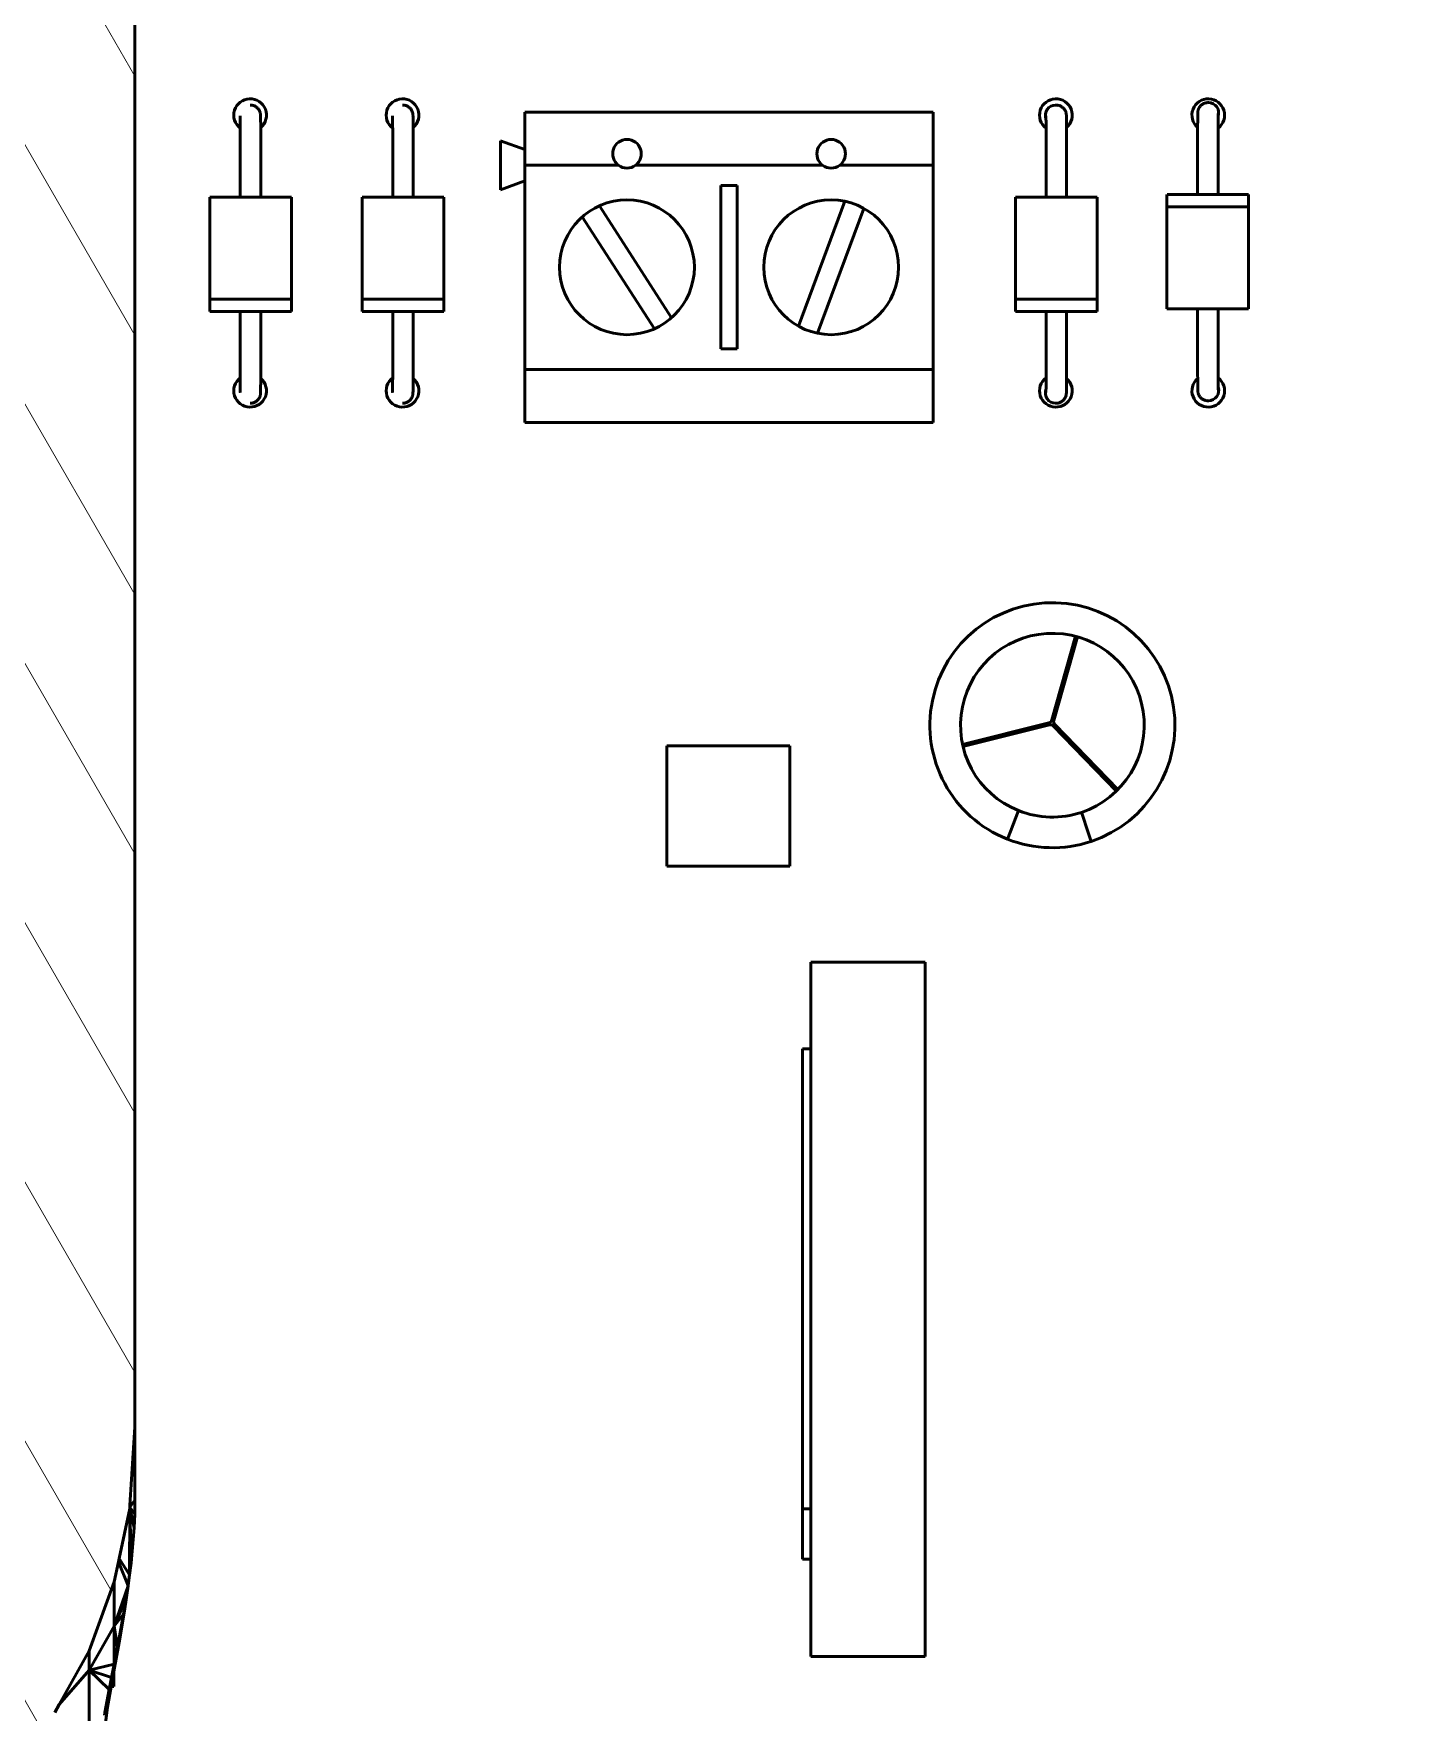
# Model space of a CAD drawing. Header units: millimetres. Extents: x -232 to 1390, y -69 to 653.
# Drawn here: x 499 to 532.84, y 367.69 to 408.81 of the extents above; entities that cross this region are included whole.
import ezdxf

# ---------------------------------------------------------------- set-up
doc = ezdxf.new("R2010")
doc.units = ezdxf.units.MM
doc.layers.add('Видимый контур (ГОСТ)', color=7, linetype='Continuous', lineweight=50)
doc.layers.add('Штриховка (ГОСТ)', color=7, linetype='Continuous', lineweight=18)

msp = doc.modelspace()

# ---------------------------------------------------------------- hatches: boundary and pattern name
at = {"layer": 'Штриховка (ГОСТ)'}
h = msp.add_hatch(dxfattribs=at)
h.set_pattern_fill('ANSI31', color=256, scale=25.4, angle=75.0002, style=0)
h.set_pattern_definition([(120.00018, (0, 0), (-2.749626, -1.587508), [])])
h.paths.add_polyline_path([(604.753, 437.621), (605.441, 436.429), (605.934, 435.581), (606.16, 435.047), (606.261, 434.807), (606.278, 434.701), (606.373, 434.126), (606.387, 434.033), (606.39, 434.016), (606.322, 433.365), (606.311, 433.252), (606.099, 432.752), (606.033, 432.591), (605.708, 432.231), (605.577, 432.081), (605.141, 431.852), (604.973, 431.76), (604.528, 431.691), (604.265, 431.652), (593.213, 431.636), (583.768, 431.621), (583.486, 431.591), (582.309, 431.468), (581.72, 431.28), (580.895, 431.016), (580.201, 430.629), (579.568, 430.277), (578.73, 429.576), (578.369, 429.273), (577.379, 428.091), (577.333, 428.037), (577.221, 427.845), (576.494, 426.525), (576.254, 425.873), (575.875, 424.839), (575.506, 423.091), (575.496, 423.041), (575.49, 422.965), (575.368, 421.051), (575.368, 416.368), (575.368, 415.719), (575.368, 409.22), (575.368, 404.959), (575.368, 401.908), (575.368, 400.39), (575.368, 398.178), (575.368, 396.445), (575.368, 395.023), (575.368, 393.61), (575.368, 392.544), (575.368, 391.612), (575.368, 390.771), (575.368, 389.559), (575.368, 388.953), (575.368, 388.307), (575.368, 387.162), (575.368, 386.632), (575.368, 386.069), (575.368, 385.013), (575.368, 384.489), (575.368, 383.442), (575.368, 382.881), (575.368, 382.123), (575.368, 380.918), (575.368, 378.378), (575.368, 374.678), (575.404, 374.118), (575.482, 372.889), (575.49, 372.778), (575.49, 372.762), (575.491, 372.745), (575.491, 372.737), (575.495, 372.697), (575.496, 372.692), (575.749, 371.49), (575.875, 370.892), (576.13, 370.196), (576.494, 369.203), (576.636, 368.943), (577.15, 368.009), (577.294, 367.763), (577.333, 367.696), (578.13, 366.744), (578.369, 366.458), (579.107, 365.84), (579.568, 365.454), (580.223, 365.089), (580.895, 364.714), (581.469, 364.53), (582.309, 364.261), (583.475, 364.139), (583.768, 364.108), (586.626, 364.114), (604.265, 364.073), (604.322, 364.065), (604.907, 363.968), (604.937, 363.964), (604.975, 363.958), (605.555, 363.65), (605.578, 363.637), (606.033, 363.128), (606.035, 363.126), (606.043, 363.105), (606.311, 362.474), (606.32, 362.392), (606.389, 361.724), (606.351, 361.489), (606.26, 360.929), (606.083, 360.503), (605.934, 360.148), (605.443, 359.291), (604.753, 358.108), (603.245, 355.727), (602.723, 354.902), (602.161, 354.103), (600.537, 351.799), (599.936, 351.029), (598.202, 348.806), (596.36, 346.672), (595.723, 345.932), (593.779, 343.89), (593.106, 343.183), (592.398, 342.51), (590.357, 340.566), (589.617, 339.928), (587.482, 338.087), (585.26, 336.352), (584.49, 335.752), (582.185, 334.128), (581.387, 333.566), (580.562, 333.044), (578.181, 331.536), (577.331, 331.054), (574.878, 329.665), (572.36, 328.397), (571.487, 327.958), (568.91, 326.816), (568.018, 326.42), (567.812, 326.336), (567.674, 326.28), (566.697, 325.909), (564.477, 325.052), (564.359, 325.008), (562.596, 324.416), (561.313, 323.992), (560.967, 323.891), (560.873, 323.863), (559.864, 323.568), (559.862, 322.99), (559.868, 322.305), (560.032, 322.111), (560.178, 321.93), (560.668, 321.825), (561.071, 321.741), (562.029, 321.749), (562.416, 321.75), (562.84, 321.805), (563.98, 321.952), (564.978, 322.169), (565.661, 322.333), (567.272, 322.862), (569.18, 323.614), (572.786, 325.213), (576.309, 326.987), (579.741, 328.931), (583.074, 331.041), (586.299, 333.313), (589.409, 335.74), (592.396, 338.316), (595.253, 341.036), (597.973, 343.893), (600.549, 346.88), (602.976, 349.99), (605.248, 353.215), (607.358, 356.547), (609.302, 359.98), (610.851, 363.051), (611.184, 363.984), (611.253, 364.573), (611.293, 364.931), (611.28, 365.033), (611.172, 365.831), (611.059, 366.091), (610.833, 366.603), (610.59, 366.878), (610.299, 367.198), (609.963, 367.383), (609.603, 367.573), (609.254, 367.633), (608.791, 367.701), (599.946, 367.704), (591.894, 367.748), (582.368, 367.733), (581.931, 367.804), (581.333, 367.9), (580.97, 368.084), (580.368, 368.389), (580.133, 368.61), (579.54, 369.166), (579.441, 369.323), (578.932, 370.135), (578.909, 370.174), (578.904, 370.182), (578.585, 371.193), (578.504, 371.449), (578.425, 372.245), (578.368, 372.808), (578.368, 373.22), (578.368, 376.898), (578.368, 380.249), (578.368, 381.68), (578.368, 382.531), (578.368, 383.139), (578.368, 384.196), (578.368, 384.746), (578.368, 385.79), (578.368, 386.369), (578.368, 386.908), (578.368, 388.036), (578.368, 388.688), (578.368, 389.3), (578.368, 390.505), (578.368, 391.353), (578.368, 392.292), (578.368, 393.371), (578.368, 394.808), (578.368, 396.267), (578.368, 398.066), (578.368, 400.399), (578.368, 402.007), (578.368, 405.322), (578.368, 410.106), (578.368, 417.787), (578.368, 418.437), (578.368, 422.922), (578.45, 423.734), (578.504, 424.279), (578.886, 425.487), (578.904, 425.543), (579.004, 425.714), (579.54, 426.567), (579.691, 426.708), (580.368, 427.343), (580.681, 427.501), (581.333, 427.831), (581.742, 427.897), (582.368, 427.997), (591.575, 427.981), (595.949, 428.013), (608.79, 428.028), (609.064, 428.067), (609.603, 428.159), (610.113, 428.438), (610.299, 428.534), (610.668, 428.948), (610.833, 429.127), (611.032, 429.586), (611.171, 429.895), (611.224, 430.302), (611.292, 430.788), (611.26, 431.064), (611.184, 431.746), (611.094, 432.006), (611.017, 432.23), (610.852, 432.687), (609.302, 435.75), (607.358, 439.182), (605.248, 442.515), (602.976, 445.74), (600.549, 448.849), (597.973, 451.836), (595.253, 454.693), (592.396, 457.413), (589.409, 459.99), (586.299, 462.417), (583.074, 464.688), (579.741, 466.798), (576.309, 468.743), (572.786, 470.516), (569.18, 472.115), (565.499, 473.535), (561.754, 474.772), (557.952, 475.824), (554.103, 476.688), (550.217, 477.363), (546.302, 477.845), (542.368, 478.136), (538.424, 478.233), (534.481, 478.136), (530.547, 477.845), (526.632, 477.363), (522.745, 476.688), (518.896, 475.824), (515.095, 474.772), (511.349, 473.535), (507.669, 472.115), (504.063, 470.516), (500.539, 468.743), (497.107, 466.798), (493.774, 464.688), (490.549, 462.417), (487.439, 459.99), (484.452, 457.413), (481.595, 454.693), (478.876, 451.836), (476.299, 448.849), (473.872, 445.74), (471.601, 442.515), (469.49, 439.182), (467.546, 435.75), (465.997, 432.678), (465.664, 431.746), (465.595, 431.156), (465.556, 430.799), (465.569, 430.696), (465.676, 429.899), (465.789, 429.638), (466.015, 429.126), (466.258, 428.852), (466.55, 428.531), (466.885, 428.346), (467.245, 428.156), (467.595, 428.097), (468.058, 428.029), (476.902, 428.025), (484.954, 427.981), (494.48, 427.996), (494.917, 427.926), (495.515, 427.83), (495.878, 427.646), (496.48, 427.341), (496.716, 427.12), (497.309, 426.564), (497.407, 426.407), (497.917, 425.595), (497.94, 425.555), (497.944, 425.548), (498.263, 424.536), (498.344, 424.281), (498.424, 423.484), (498.48, 422.921), (498.48, 418.182), (498.48, 417.504), (498.48, 409.907), (498.48, 405.168), (498.48, 401.88), (498.48, 400.277), (498.48, 397.963), (498.48, 396.177), (498.48, 394.725), (498.48, 393.298), (498.48, 392.224), (498.48, 391.287), (498.48, 390.505), (498.48, 389.3), (498.48, 388.64), (498.48, 387.992), (498.48, 386.872), (498.48, 386.335), (498.48, 385.756), (498.48, 384.717), (498.48, 384.166), (498.48, 383.112), (498.48, 382.499), (498.48, 381.638), (498.48, 380.181), (498.48, 376.732), (498.48, 373.2), (498.48, 372.807), (498.399, 371.995), (498.344, 371.45), (497.962, 370.243), (497.944, 370.186), (497.844, 370.016), (497.309, 369.163), (497.157, 369.021), (496.48, 368.387), (496.167, 368.228), (495.515, 367.899), (495.106, 367.833), (494.48, 367.732), (485.274, 367.748), (480.899, 367.716), (468.058, 367.702), (467.785, 367.662), (467.245, 367.571), (466.735, 367.292), (466.549, 367.195), (466.18, 366.781), (466.015, 366.603), (465.816, 366.144), (465.677, 365.835), (465.624, 365.427), (465.557, 364.942), (465.589, 364.666), (465.664, 363.984), (465.754, 363.724), (465.831, 363.5), (465.996, 363.043), (467.546, 359.98), (469.49, 356.547), (471.601, 353.215), (473.872, 349.99), (476.299, 346.88), (478.876, 343.893), (481.595, 341.036), (484.452, 338.316), (487.439, 335.74), (490.549, 333.313), (493.774, 331.041), (497.107, 328.931), (500.539, 326.987), (504.063, 325.213), (507.669, 323.614), (509.562, 322.863), (510.662, 322.494), (510.833, 322.441), (511.182, 322.333), (512.065, 322.134), (512.863, 321.952), (513.113, 321.919), (513.614, 321.852), (514.15, 321.787), (514.451, 321.749), (515.117, 321.747), (515.775, 321.741), (515.966, 321.786), (516.624, 321.933), (516.638, 321.951), (516.715, 322.047), (516.935, 322.307), (516.937, 322.461), (516.985, 323.568), (515.976, 323.863), (515.881, 323.891), (515.535, 323.992), (514.252, 324.416), (512.489, 325.008), (512.371, 325.052), (510.151, 325.909), (509.174, 326.28), (509.036, 326.336), (508.831, 326.42), (507.938, 326.816), (505.361, 327.958), (504.489, 328.397), (501.971, 329.665), (499.517, 331.054), (498.668, 331.536), (496.286, 333.044), (495.461, 333.566), (494.663, 334.128), (492.358, 335.752), (491.588, 336.352), (489.366, 338.087), (487.231, 339.928), (486.492, 340.566), (484.45, 342.51), (483.743, 343.183), (483.069, 343.89), (481.126, 345.932), (480.488, 346.672), (478.646, 348.806), (476.912, 351.029), (476.311, 351.799), (474.688, 354.103), (474.125, 354.902), (473.603, 355.727), (472.095, 358.108), (471.406, 359.291), (470.914, 360.148), (470.766, 360.503), (470.588, 360.929), (470.542, 361.219), (470.46, 361.724), (470.477, 361.884), (470.537, 362.474), (470.562, 362.53), (470.805, 363.105), (470.813, 363.124), (470.814, 363.126), (471.253, 363.617), (471.27, 363.637), (471.868, 363.955), (471.873, 363.958), (471.911, 363.964), (471.942, 363.968), (472.526, 364.065), (472.583, 364.073), (490.221, 364.114), (493.08, 364.109), (493.362, 364.138), (494.539, 364.261), (495.129, 364.45), (495.953, 364.714), (496.647, 365.1), (497.28, 365.453), (498.118, 366.154), (498.48, 366.456), (499.47, 367.638), (499.515, 367.693), (499.628, 367.885), (500.355, 369.205), (500.594, 369.857), (500.974, 370.891), (501.08, 371.379), (501.093, 371.461), (501.352, 372.688), (501.353, 372.693), (501.355, 372.709), (501.355, 372.716), (501.355, 372.722), (501.358, 372.765), (501.48, 374.678), (501.48, 378.237), (501.48, 380.853), (501.48, 382.081), (501.48, 382.848), (501.48, 383.413), (501.48, 384.456), (501.48, 384.982), (501.48, 386.032), (501.48, 386.595), (501.48, 387.124), (501.48, 388.26), (501.48, 388.901), (501.48, 389.559), (501.48, 390.771), (501.48, 391.542), (501.48, 392.471), (501.48, 393.532), (501.48, 394.934), (501.48, 396.348), (501.48, 398.068), (501.48, 400.26), (501.48, 401.773), (501.48, 404.798), (501.48, 409.016), (501.48, 415.439), (501.48, 416.116), (501.48, 421.051), (501.444, 421.611), (501.366, 422.84), (501.357, 422.977), (501.353, 423.037), (501.096, 424.257), (500.974, 424.837), (500.719, 425.533), (500.355, 426.527), (500.212, 426.787), (499.698, 427.72), (499.554, 427.967), (499.515, 428.033), (498.718, 428.986), (498.48, 429.271), (497.741, 429.889), (497.28, 430.276), (496.626, 430.641), (495.953, 431.016), (495.379, 431.199), (494.539, 431.469), (493.373, 431.591), (493.08, 431.621), (489.929, 431.617), (472.583, 431.652), (472.473, 431.668), (471.874, 431.767), (471.817, 431.796), (471.27, 432.091), (471.238, 432.125), (470.814, 432.598), (470.782, 432.671), (470.538, 433.251), (470.519, 433.424), (470.46, 434.003), (470.513, 434.337), (470.588, 434.8), (470.805, 435.321), (470.914, 435.583), (471.31, 436.277), (471.406, 436.436), (472.095, 437.621), (473.603, 440.003), (474.125, 440.828), (474.688, 441.626), (476.311, 443.931), (476.912, 444.701), (478.646, 446.923), (480.488, 449.058), (481.126, 449.797), (483.069, 451.839), (483.743, 452.546), (484.45, 453.22), (486.492, 455.163), (487.231, 455.801), (489.366, 457.642), (491.588, 459.377), (492.358, 459.978), (494.663, 461.601), (495.461, 462.163), (496.286, 462.686), (498.668, 464.194), (499.517, 464.675), (501.971, 466.065), (504.489, 467.332), (505.361, 467.771), (507.938, 468.914), (508.831, 469.31), (509.742, 469.661), (512.372, 470.675), (513.299, 470.982), (515.976, 471.866), (518.693, 472.618), (519.634, 472.878), (522.385, 473.496), (523.338, 473.71), (524.3, 473.877), (527.077, 474.359), (528.046, 474.478), (530.844, 474.823), (533.656, 475.031), (534.63, 475.103), (537.448, 475.172), (538.424, 475.196), (539.4, 475.172), (542.218, 475.103), (543.192, 475.031), (546.004, 474.823), (548.802, 474.478), (549.771, 474.359), (552.549, 473.877), (553.511, 473.71), (554.463, 473.496), (557.214, 472.878), (558.155, 472.618), (560.872, 471.866), (563.549, 470.982), (564.476, 470.675), (567.107, 469.661), (568.018, 469.31), (568.91, 468.914), (571.487, 467.771), (572.36, 467.332), (574.878, 466.065), (577.331, 464.675), (578.181, 464.194), (580.562, 462.686), (581.387, 462.163), (582.185, 461.601), (584.49, 459.978), (585.26, 459.377), (587.482, 457.642), (589.617, 455.801), (590.357, 455.163), (592.398, 453.22), (593.106, 452.546), (593.779, 451.839), (595.723, 449.797), (596.36, 449.058), (598.202, 446.923), (599.936, 444.701), (600.537, 443.931), (602.161, 441.626), (602.723, 440.828), (603.245, 440.003)])

# ---------------------------------------------------------------- linework, layer by layer
at = {"layer": 'Видимый контур (ГОСТ)'}
for p, q in [((501.48, 404.798), (501.48, 409.016)), ((504.306, 407.053), (504.301, 407.053)), ((508.038, 407.053), (508.033, 407.053)), ((524.038, 407.053), (524.025, 407.053)), ((527.757, 407.114), (527.77, 407.114)), ((511.029, 406.882), (511.029, 405.582)), ((511.029, 406.882), (521.029, 406.882)), ((521.029, 406.882), (521.029, 405.582)), ((504.06, 405.803), (504.06, 404.803)), ((504.56, 405.803), (504.56, 404.803)), ((507.792, 405.803), (507.792, 404.803)), ((508.292, 405.803), (508.292, 404.803)), ((510.429, 406.182), (510.429, 404.982)), ((511.029, 405.964), (510.429, 406.182)), ((523.792, 405.803), (523.792, 404.803)), ((524.292, 405.803), (524.292, 404.803)), ((527.503, 405.864), (527.503, 404.864)), ((528.003, 405.864), (528.003, 404.864)), ((511.029, 405.582), (511.029, 400.582)), ((511.029, 405.582), (513.319, 405.582)), ((513.739, 405.582), (518.319, 405.582)), ((518.739, 405.582), (521.029, 405.582)), ((521.029, 400.582), (521.029, 405.582)), ((510.429, 404.982), (511.029, 405.201)), ((515.829, 405.082), (515.829, 401.082)), ((516.229, 405.082), (515.829, 405.082)), ((516.229, 401.082), (516.229, 405.082)), ((501.48, 401.773), (501.48, 404.798)), ((503.31, 402.303), (503.31, 404.803)), ((503.311, 404.803), (505.31, 404.803)), ((505.31, 402.303), (505.31, 404.803)), ((507.042, 402.303), (507.042, 404.803)), ((507.043, 404.803), (509.042, 404.803)), ((509.042, 402.303), (509.042, 404.803)), ((514.623, 401.847), (512.854, 404.588)), ((518.861, 404.699), (517.728, 401.64)), ((523.042, 402.303), (523.042, 404.803)), ((523.043, 404.803), (525.042, 404.803)), ((525.042, 402.303), (525.042, 404.803)), ((526.753, 404.864), (526.753, 404.564)), ((528.753, 404.564), (526.753, 404.564)), ((526.753, 404.564), (526.753, 402.064)), ((528.752, 404.864), (526.754, 404.864)), ((526.754, 404.564), (528.752, 404.564)), ((528.753, 404.864), (528.753, 404.564)), ((528.753, 404.564), (528.753, 402.064)), ((512.434, 404.317), (514.203, 401.576)), ((518.196, 401.466), (519.33, 404.525)), ((503.31, 402.303), (505.31, 402.303)), ((503.31, 402.003), (503.31, 402.303)), ((505.31, 402.303), (503.311, 402.303)), ((505.31, 402.003), (505.31, 402.303)), ((507.042, 402.303), (509.042, 402.303)), ((507.042, 402.003), (507.042, 402.303)), ((509.042, 402.303), (507.043, 402.303)), ((509.042, 402.003), (509.042, 402.303)), ((523.042, 402.303), (525.042, 402.303)), ((523.042, 402.003), (523.042, 402.303)), ((525.042, 402.303), (523.043, 402.303)), ((525.042, 402.003), (525.042, 402.303)), ((501.48, 400.26), (501.48, 401.773)), ((503.311, 402.003), (505.31, 402.003)), ((504.06, 401.003), (504.06, 402.003)), ((504.56, 401.003), (504.56, 402.003)), ((507.043, 402.003), (509.042, 402.003)), ((507.792, 401.003), (507.792, 402.003)), ((508.292, 401.003), (508.292, 402.003)), ((523.042, 402.003), (525.042, 402.003)), ((523.792, 401.003), (523.792, 402.003)), ((524.292, 401.003), (524.292, 402.003)), ((528.753, 402.064), (526.753, 402.064)), ((527.503, 401.064), (527.503, 402.064)), ((528.003, 401.064), (528.003, 402.064)), ((515.829, 401.082), (516.229, 401.082)), ((511.029, 400.582), (511.029, 399.282)), ((511.029, 400.582), (521.029, 400.582)), ((521.029, 400.582), (521.029, 399.282)), ((501.48, 398.068), (501.48, 400.26)), ((504.306, 399.753), (504.302, 399.753)), ((508.038, 399.753), (508.034, 399.753)), ((524.038, 399.753), (524.025, 399.753)), ((527.757, 399.814), (527.77, 399.814)), ((511.029, 399.282), (521.029, 399.282)), ((501.48, 396.348), (501.48, 398.068)), ((501.48, 394.934), (501.48, 396.348)), ((501.48, 393.532), (501.48, 394.934)), ((523.932, 391.996), (524.516, 394.046)), ((524.564, 394.032), (523.98, 391.983)), ((501.48, 392.471), (501.48, 393.532)), ((501.48, 391.542), (501.48, 392.471)), ((521.746, 391.396), (523.86, 391.927)), ((523.872, 391.878), (521.757, 391.347)), ((525.514, 390.255), (523.968, 391.851)), ((524.004, 391.886), (525.549, 390.291)), ((501.48, 390.771), (501.48, 391.542)), ((514.504, 391.366), (514.504, 388.42)), ((517.514, 391.366), (514.504, 391.366)), ((517.514, 388.42), (517.514, 391.366)), ((501.48, 389.559), (501.48, 390.771)), ((522.918, 389.264), (523.12, 389.776)), ((523.12, 389.776), (522.918, 389.264)), ((501.48, 388.901), (501.48, 389.559)), ((524.658, 389.735), (524.833, 389.213)), ((524.833, 389.213), (524.658, 389.735)), ((522.845, 389.078), (522.918, 389.264)), ((522.845, 389.078), (522.918, 389.264)), ((524.896, 389.023), (524.833, 389.213)), ((524.833, 389.213), (524.896, 389.023)), ((501.48, 388.26), (501.48, 388.901)), ((501.48, 387.124), (501.48, 388.26)), ((514.504, 388.42), (517.514, 388.42)), ((501.48, 386.595), (501.48, 387.124)), ((501.48, 386.032), (501.48, 386.595)), ((518.028, 384.066), (518.028, 386.066)), ((520.828, 386.066), (518.028, 386.066)), ((520.828, 386.066), (520.828, 384.066)), ((501.48, 384.982), (501.48, 386.032)), ((501.48, 384.456), (501.48, 384.982)), ((501.48, 383.413), (501.48, 384.456)), ((518.028, 371.066), (518.028, 384.066)), ((520.828, 384.066), (520.828, 371.066)), ((517.828, 371.443), (517.828, 383.943)), ((517.828, 383.943), (518.028, 383.943)), ((501.48, 382.848), (501.48, 383.413)), ((501.48, 382.081), (501.48, 382.848)), ((501.48, 380.853), (501.48, 382.081)), ((501.48, 378.237), (501.48, 380.853)), ((501.48, 374.678), (501.48, 378.237)), ((501.358, 372.765), (501.48, 374.678)), ((501.48, 374.678), (501.48, 373.826)), ((501.48, 373.826), (501.48, 372.891)), ((501.48, 372.891), (501.355, 372.722)), ((501.48, 372.891), (501.475, 372.551)), ((501.093, 371.461), (501.352, 372.688)), ((501.352, 372.688), (501.347, 371.065)), ((501.352, 372.688), (501.353, 372.693)), ((501.353, 372.693), (501.355, 372.709)), ((501.353, 372.693), (501.387, 371.356)), ((501.355, 372.722), (501.358, 372.765)), ((501.355, 372.716), (501.355, 372.722)), ((501.355, 372.709), (501.355, 372.716)), ((501.355, 372.716), (501.475, 372.551)), ((501.355, 372.709), (501.461, 372.211)), ((501.475, 372.551), (501.461, 372.211)), ((518.028, 372.675), (517.828, 372.675)), ((501.461, 372.211), (501.387, 371.356)), ((500.974, 370.891), (501.08, 371.379)), ((501.08, 371.379), (501.093, 371.461)), ((501.08, 371.379), (501.311, 370.796)), ((501.347, 371.065), (501.093, 371.461)), ((501.387, 371.356), (501.347, 371.065)), ((518.028, 371.443), (517.828, 371.443)), ((500.594, 369.857), (500.974, 370.891)), ((500.974, 370.891), (500.974, 369.806)), ((501.347, 371.065), (501.284, 370.578)), ((501.347, 371.065), (501.311, 370.796)), ((518.028, 369.066), (518.028, 371.066)), ((520.828, 371.066), (520.828, 369.066)), ((500.974, 369.806), (501.311, 370.796)), ((501.272, 370.514), (500.974, 369.806)), ((501.272, 370.514), (501.203, 370.099)), ((501.284, 370.578), (501.223, 370.178)), ((501.223, 370.178), (501.272, 370.514)), ((501.311, 370.796), (501.272, 370.514)), ((500.974, 369.806), (501.203, 370.099)), ((501.203, 370.099), (501.053, 369.293)), ((501.223, 370.178), (501.091, 369.405)), ((501.091, 369.405), (501.203, 370.099)), ((500.355, 369.205), (500.594, 369.857)), ((500.974, 369.806), (500.355, 368.728)), ((500.974, 369.806), (500.971, 368.877)), ((500.974, 369.806), (501.053, 369.293)), ((499.628, 367.885), (500.355, 369.205)), ((500.355, 369.205), (500.355, 368.728)), ((500.961, 368.695), (501.091, 369.405)), ((500.971, 368.877), (501.091, 369.405)), ((501.053, 369.293), (500.971, 368.877)), ((501.053, 369.293), (501.091, 369.405)), ((500.971, 368.877), (500.355, 368.728)), ((500.971, 368.877), (500.907, 368.55)), ((500.971, 368.877), (500.961, 368.695)), ((518.028, 369.066), (520.828, 369.066)), ((500.355, 368.728), (499.628, 367.885)), ((500.355, 368.728), (500.907, 368.55)), ((500.355, 368.728), (500.849, 368.255)), ((500.355, 368.728), (500.355, 367.034)), ((500.746, 367.694), (500.91, 368.413)), ((500.809, 367.819), (500.91, 368.413)), ((500.907, 368.55), (500.849, 368.255)), ((500.961, 368.695), (500.91, 368.413)), ((500.963, 368.704), (500.963, 368.324)), ((500.849, 368.255), (500.746, 367.694)), ((500.895, 368.324), (500.963, 368.324)), ((499.515, 367.693), (499.628, 367.885)), ((500.746, 367.694), (500.735, 367.63)), ((500.809, 367.819), (500.741, 367.311))]:
    msp.add_line(p, q, dxfattribs=at)
for centre in [(513.529, 403.082), (518.529, 403.082)]:
    msp.add_circle(centre, 1.65, dxfattribs=at)
for centre, radius, start, end in [((504.3, 406.808), 0.4, 310.4425, 233.0462), ((508.032, 406.808), 0.4, 310.4412, 233.0449), ((524.032, 406.808), 0.4, 310.4415, 233.0452), ((527.764, 406.808), 0.4, 306.9095, 229.5096), ((513.529, 405.862), 0.35, 306.8699, 233.1301), ((518.529, 405.862), 0.35, 306.8699, 233.1301), ((513.529, 405.862), 0.35, 233.1301, 306.8699), ((518.529, 405.862), 0.35, 233.1301, 306.8699), ((504.3, 400.058), 0.4, 126.9131, 49.5134), ((508.032, 400.058), 0.4, 126.9144, 49.5147), ((524.032, 400.058), 0.4, 126.9141, 49.5144), ((527.764, 400.058), 0.4, 130.4463, 53.0498), ((523.946, 391.869), 3, 288.4617, 248.4617), ((523.946, 391.869), 2.25, 288.4617, 248.4617), ((523.835, 392.024), 0.1, 284.0912, 344.0912), ((523.896, 391.781), 0.1, 44.0912, 104.0912), ((524.076, 391.955), 0.1, 164.0912, 224.0912), ((523.946, 391.869), 2.25, 248.4617, 288.4617), ((523.946, 391.869), 3, 248.4617, 288.4617)]:
    msp.add_arc(centre, radius, start, end, dxfattribs=at)
for centre, major_axis, ratio, start_param, end_param in [((524.025, 406.803), (0, 0.25), 0.999991, 0, 1.913825), ((527.77, 406.864), (0.084, 0.235), 0.999993, 4.712389, 6.626194), ((524.025, 400.003), (-0.084, -0.235), 0.999993, 4.712389, 6.626194), ((527.77, 400.064), (0, -0.25), 0.999991, 0, 1.913825)]:
    msp.add_ellipse(centre, major_axis=major_axis, ratio=ratio, start_param=start_param, end_param=end_param, dxfattribs=at)
for points, knots in [([(504.306, 407.053), (504.333, 407.053), (504.361, 407.049), (504.411, 407.032), (504.435, 407.019), (504.478, 406.987), (504.497, 406.967), (504.527, 406.924), (504.539, 406.899), (504.549, 406.864), (504.551, 406.853), (504.554, 406.84), (504.554, 406.836), (504.555, 406.83), (504.555, 406.827), (504.556, 406.821), (504.556, 406.819), (504.556, 406.814), (504.556, 406.811), (504.557, 406.801), (504.557, 406.795), (504.557, 406.761), (504.558, 406.719), (504.559, 406.602), (504.559, 406.526), (504.56, 406.354), (504.56, 406.26), (504.56, 406.06), (504.56, 405.953), (504.56, 405.832), (504.56, 405.818), (504.56, 405.803)], [0, 0, 0, 0, 0.0081125, 0.0081125, 0.016076, 0.016076, 0.0240438, 0.0240438, 0.0319923, 0.0319923, 0.0353136, 0.0353136, 0.0366907, 0.0366907, 0.0383251, 0.0383251, 0.0402332, 0.0402332, 0.0438857, 0.0438857, 0.0548218, 0.0548218, 0.0880087, 0.0880087, 0.122187, 0.122187, 0.1542506, 0.1542506, 0.1862209, 0.1862209, 0.1905617, 0.1905617, 0.1905617, 0.1905617]), ([(508.038, 407.053), (508.065, 407.053), (508.093, 407.049), (508.143, 407.032), (508.167, 407.019), (508.21, 406.987), (508.229, 406.967), (508.259, 406.924), (508.271, 406.899), (508.281, 406.864), (508.283, 406.853), (508.286, 406.84), (508.286, 406.836), (508.287, 406.83), (508.287, 406.827), (508.288, 406.821), (508.288, 406.819), (508.288, 406.814), (508.288, 406.811), (508.289, 406.801), (508.289, 406.795), (508.289, 406.761), (508.29, 406.719), (508.291, 406.602), (508.291, 406.526), (508.292, 406.354), (508.292, 406.26), (508.292, 406.06), (508.292, 405.953), (508.292, 405.832), (508.292, 405.818), (508.292, 405.803)], [0, 0, 0, 0, 0.0081125, 0.0081125, 0.016076, 0.016076, 0.0240438, 0.0240438, 0.0319923, 0.0319923, 0.0353136, 0.0353136, 0.0366907, 0.0366907, 0.0383251, 0.0383251, 0.0402332, 0.0402332, 0.0438857, 0.0438857, 0.0548218, 0.0548218, 0.0880087, 0.0880087, 0.122187, 0.122187, 0.1542506, 0.1542506, 0.1862209, 0.1862209, 0.1905617, 0.1905617, 0.1905617, 0.1905617]), ([(524.038, 407.053), (524.065, 407.053), (524.093, 407.049), (524.143, 407.032), (524.167, 407.019), (524.21, 406.987), (524.229, 406.967), (524.259, 406.924), (524.271, 406.899), (524.281, 406.864), (524.283, 406.853), (524.286, 406.84), (524.286, 406.836), (524.287, 406.83), (524.287, 406.827), (524.288, 406.821), (524.288, 406.819), (524.288, 406.814), (524.288, 406.811), (524.289, 406.801), (524.289, 406.795), (524.289, 406.761), (524.29, 406.719), (524.291, 406.602), (524.291, 406.526), (524.292, 406.354), (524.292, 406.26), (524.292, 406.06), (524.292, 405.953), (524.292, 405.832), (524.292, 405.818), (524.292, 405.803)], [0, 0, 0, 0, 0.0081125, 0.0081125, 0.016076, 0.016076, 0.0240438, 0.0240438, 0.0319923, 0.0319923, 0.0353136, 0.0353136, 0.0366907, 0.0366907, 0.0383251, 0.0383251, 0.0402332, 0.0402332, 0.0438857, 0.0438857, 0.0548218, 0.0548218, 0.0880087, 0.0880087, 0.122187, 0.122187, 0.1542506, 0.1542506, 0.1862209, 0.1862209, 0.1905617, 0.1905617, 0.1905617, 0.1905617]), ([(527.503, 405.864), (527.503, 405.972), (527.503, 406.082), (527.503, 406.285), (527.504, 406.382), (527.504, 406.552), (527.504, 406.627), (527.505, 406.749), (527.506, 406.796), (527.506, 406.844), (527.507, 406.855), (527.507, 406.868), (527.507, 406.871), (527.507, 406.877), (527.508, 406.879), (527.508, 406.886), (527.508, 406.888), (527.509, 406.892), (527.509, 406.895), (527.51, 406.901), (527.511, 406.906), (527.513, 406.916), (527.514, 406.922), (527.518, 406.936), (527.521, 406.946), (527.531, 406.971), (527.539, 406.987), (527.562, 407.022), (527.58, 407.041), (527.619, 407.074), (527.643, 407.088), (527.692, 407.107), (527.719, 407.112), (527.749, 407.114), (527.753, 407.114), (527.757, 407.114)], [0, 0, 0, 0, 0.0324992, 0.0324992, 0.0644142, 0.0644142, 0.0963788, 0.0963788, 0.1284538, 0.1284538, 0.1447957, 0.1447957, 0.1489782, 0.1489782, 0.1521247, 0.1521247, 0.153339, 0.153339, 0.1544016, 0.1544016, 0.1560521, 0.1560521, 0.1578302, 0.1578302, 0.1607547, 0.1607547, 0.1660486, 0.1660486, 0.1735452, 0.1735452, 0.1814923, 0.1814923, 0.1894598, 0.1894598, 0.1906342, 0.1906342, 0.1906342, 0.1906342]), ([(504.06, 405.803), (504.06, 405.911), (504.06, 406.02), (504.06, 406.223), (504.06, 406.319), (504.059, 406.488), (504.059, 406.563), (504.058, 406.683), (504.058, 406.73), (504.057, 406.772), (504.057, 406.782), (504.057, 406.787), (504.057, 406.788), (504.057, 406.788)], [0, 0, 0, 0, 0.0323603, 0.0323603, 0.064132, 0.064132, 0.0958965, 0.0958965, 0.1275516, 0.1275516, 0.1428124, 0.1428124, 0.1459465, 0.1459465, 0.1459465, 0.1459465]), ([(507.792, 405.803), (507.792, 405.911), (507.792, 406.02), (507.792, 406.223), (507.792, 406.319), (507.791, 406.488), (507.791, 406.563), (507.79, 406.683), (507.79, 406.73), (507.789, 406.772), (507.789, 406.782), (507.789, 406.787), (507.789, 406.788), (507.789, 406.788)], [0, 0, 0, 0, 0.0323603, 0.0323603, 0.064132, 0.064132, 0.0958965, 0.0958965, 0.1275516, 0.1275516, 0.1428124, 0.1428124, 0.1459465, 0.1459465, 0.1459465, 0.1459465]), ([(523.792, 405.803), (523.792, 405.911), (523.792, 406.02), (523.792, 406.223), (523.792, 406.319), (523.791, 406.488), (523.791, 406.563), (523.79, 406.683), (523.79, 406.73), (523.789, 406.772), (523.789, 406.782), (523.789, 406.787), (523.789, 406.788), (523.789, 406.788)], [0, 0, 0, 0, 0.0323603, 0.0323603, 0.064132, 0.064132, 0.0958965, 0.0958965, 0.1275516, 0.1275516, 0.1428124, 0.1428124, 0.1459465, 0.1459465, 0.1459465, 0.1459465]), ([(528.007, 406.848), (528.007, 406.848), (528.007, 406.848), (528.007, 406.844), (528.006, 406.838), (528.006, 406.811), (528.006, 406.784), (528.005, 406.702), (528.005, 406.641), (528.004, 406.496), (528.004, 406.409), (528.003, 406.221), (528.003, 406.117), (528.003, 405.964), (528.003, 405.914), (528.003, 405.864)], [0.043655, 0.043655, 0.043655, 0.043655, 0.0467443, 0.0467443, 0.0580322, 0.0580322, 0.0812257, 0.0812257, 0.1114934, 0.1114934, 0.1430298, 0.1430298, 0.1747649, 0.1747649, 0.1897177, 0.1897177, 0.1897177, 0.1897177]), ([(504.057, 400.019), (504.057, 400.019), (504.057, 400.019), (504.057, 400.023), (504.057, 400.029), (504.058, 400.055), (504.058, 400.083), (504.059, 400.165), (504.059, 400.226), (504.059, 400.371), (504.06, 400.458), (504.06, 400.646), (504.06, 400.749), (504.06, 400.903), (504.06, 400.953), (504.06, 401.003)], [0.043655, 0.043655, 0.043655, 0.043655, 0.0467443, 0.0467443, 0.0580322, 0.0580322, 0.0812257, 0.0812257, 0.1114934, 0.1114934, 0.1430298, 0.1430298, 0.1747649, 0.1747649, 0.1897177, 0.1897177, 0.1897177, 0.1897177]), ([(504.56, 401.003), (504.56, 400.895), (504.56, 400.785), (504.56, 400.582), (504.56, 400.485), (504.559, 400.315), (504.559, 400.239), (504.558, 400.118), (504.558, 400.07), (504.557, 400.023), (504.557, 400.012), (504.556, 399.999), (504.556, 399.996), (504.556, 399.99), (504.556, 399.987), (504.555, 399.981), (504.555, 399.979), (504.555, 399.975), (504.554, 399.972), (504.553, 399.965), (504.553, 399.961), (504.551, 399.951), (504.549, 399.945), (504.546, 399.93), (504.543, 399.921), (504.533, 399.896), (504.524, 399.88), (504.501, 399.845), (504.484, 399.826), (504.444, 399.793), (504.421, 399.779), (504.371, 399.76), (504.344, 399.755), (504.314, 399.753), (504.31, 399.753), (504.306, 399.753)], [0, 0, 0, 0, 0.0324992, 0.0324992, 0.0644142, 0.0644142, 0.0963788, 0.0963788, 0.1284538, 0.1284538, 0.1447957, 0.1447957, 0.1489782, 0.1489782, 0.1521247, 0.1521247, 0.153339, 0.153339, 0.1544016, 0.1544016, 0.1560521, 0.1560521, 0.1578302, 0.1578302, 0.1607547, 0.1607547, 0.1660486, 0.1660486, 0.1735452, 0.1735452, 0.1814923, 0.1814923, 0.1894598, 0.1894598, 0.1906342, 0.1906342, 0.1906342, 0.1906342]), ([(507.789, 400.019), (507.789, 400.019), (507.789, 400.019), (507.789, 400.023), (507.789, 400.029), (507.79, 400.055), (507.79, 400.083), (507.791, 400.165), (507.791, 400.226), (507.791, 400.371), (507.792, 400.458), (507.792, 400.646), (507.792, 400.749), (507.792, 400.903), (507.792, 400.953), (507.792, 401.003)], [0.043655, 0.043655, 0.043655, 0.043655, 0.0467443, 0.0467443, 0.0580322, 0.0580322, 0.0812257, 0.0812257, 0.1114934, 0.1114934, 0.1430298, 0.1430298, 0.1747649, 0.1747649, 0.1897177, 0.1897177, 0.1897177, 0.1897177]), ([(508.292, 401.003), (508.292, 400.895), (508.292, 400.785), (508.292, 400.582), (508.292, 400.485), (508.291, 400.315), (508.291, 400.239), (508.29, 400.118), (508.29, 400.07), (508.289, 400.023), (508.289, 400.012), (508.288, 399.999), (508.288, 399.996), (508.288, 399.99), (508.288, 399.987), (508.287, 399.981), (508.287, 399.979), (508.287, 399.975), (508.286, 399.972), (508.285, 399.965), (508.285, 399.961), (508.283, 399.951), (508.281, 399.945), (508.278, 399.93), (508.275, 399.921), (508.265, 399.896), (508.256, 399.88), (508.233, 399.845), (508.216, 399.826), (508.176, 399.793), (508.153, 399.779), (508.103, 399.76), (508.076, 399.755), (508.046, 399.753), (508.042, 399.753), (508.038, 399.753)], [0, 0, 0, 0, 0.0324992, 0.0324992, 0.0644142, 0.0644142, 0.0963788, 0.0963788, 0.1284538, 0.1284538, 0.1447957, 0.1447957, 0.1489782, 0.1489782, 0.1521247, 0.1521247, 0.153339, 0.153339, 0.1544016, 0.1544016, 0.1560521, 0.1560521, 0.1578302, 0.1578302, 0.1607547, 0.1607547, 0.1660486, 0.1660486, 0.1735452, 0.1735452, 0.1814923, 0.1814923, 0.1894598, 0.1894598, 0.1906342, 0.1906342, 0.1906342, 0.1906342]), ([(523.789, 400.019), (523.789, 400.019), (523.789, 400.019), (523.789, 400.023), (523.789, 400.029), (523.79, 400.055), (523.79, 400.083), (523.791, 400.165), (523.791, 400.226), (523.791, 400.371), (523.792, 400.458), (523.792, 400.646), (523.792, 400.749), (523.792, 400.903), (523.792, 400.953), (523.792, 401.003)], [0.043655, 0.043655, 0.043655, 0.043655, 0.0467443, 0.0467443, 0.0580322, 0.0580322, 0.0812257, 0.0812257, 0.1114934, 0.1114934, 0.1430298, 0.1430298, 0.1747649, 0.1747649, 0.1897177, 0.1897177, 0.1897177, 0.1897177]), ([(524.292, 401.003), (524.292, 400.895), (524.292, 400.785), (524.292, 400.582), (524.292, 400.485), (524.291, 400.315), (524.291, 400.239), (524.29, 400.118), (524.29, 400.07), (524.289, 400.023), (524.289, 400.012), (524.288, 399.999), (524.288, 399.996), (524.288, 399.99), (524.288, 399.987), (524.287, 399.981), (524.287, 399.979), (524.287, 399.975), (524.286, 399.972), (524.285, 399.965), (524.285, 399.961), (524.283, 399.951), (524.281, 399.945), (524.278, 399.93), (524.275, 399.921), (524.265, 399.896), (524.256, 399.88), (524.233, 399.845), (524.216, 399.826), (524.176, 399.793), (524.153, 399.779), (524.103, 399.76), (524.076, 399.755), (524.046, 399.753), (524.042, 399.753), (524.038, 399.753)], [0, 0, 0, 0, 0.0324992, 0.0324992, 0.0644142, 0.0644142, 0.0963788, 0.0963788, 0.1284538, 0.1284538, 0.1447957, 0.1447957, 0.1489782, 0.1489782, 0.1521247, 0.1521247, 0.153339, 0.153339, 0.1544016, 0.1544016, 0.1560521, 0.1560521, 0.1578302, 0.1578302, 0.1607547, 0.1607547, 0.1660486, 0.1660486, 0.1735452, 0.1735452, 0.1814923, 0.1814923, 0.1894598, 0.1894598, 0.1906342, 0.1906342, 0.1906342, 0.1906342]), ([(527.757, 399.814), (527.73, 399.814), (527.703, 399.818), (527.652, 399.835), (527.628, 399.848), (527.586, 399.88), (527.567, 399.9), (527.537, 399.943), (527.525, 399.968), (527.514, 400.003), (527.512, 400.014), (527.51, 400.027), (527.509, 400.031), (527.509, 400.037), (527.508, 400.04), (527.508, 400.046), (527.508, 400.048), (527.507, 400.053), (527.507, 400.056), (527.507, 400.066), (527.507, 400.072), (527.506, 400.106), (527.505, 400.148), (527.505, 400.264), (527.504, 400.341), (527.504, 400.512), (527.503, 400.607), (527.503, 400.807), (527.503, 400.914), (527.503, 401.035), (527.503, 401.049), (527.503, 401.064)], [0, 0, 0, 0, 0.0081125, 0.0081125, 0.016076, 0.016076, 0.0240438, 0.0240438, 0.0319923, 0.0319923, 0.0353136, 0.0353136, 0.0366907, 0.0366907, 0.0383251, 0.0383251, 0.0402332, 0.0402332, 0.0438857, 0.0438857, 0.0548218, 0.0548218, 0.0880087, 0.0880087, 0.122187, 0.122187, 0.1542506, 0.1542506, 0.1862209, 0.1862209, 0.1905617, 0.1905617, 0.1905617, 0.1905617]), ([(528.003, 401.064), (528.003, 400.956), (528.003, 400.847), (528.003, 400.644), (528.004, 400.548), (528.004, 400.379), (528.004, 400.304), (528.005, 400.184), (528.006, 400.137), (528.006, 400.095), (528.006, 400.084), (528.007, 400.08), (528.007, 400.079), (528.007, 400.079)], [0, 0, 0, 0, 0.0323603, 0.0323603, 0.064132, 0.064132, 0.0958965, 0.0958965, 0.1275516, 0.1275516, 0.1428124, 0.1428124, 0.1459465, 0.1459465, 0.1459465, 0.1459465])]:
    msp.add_open_spline(points, degree=3, knots=knots, dxfattribs=at)

doc.saveas('drawing.dxf')
